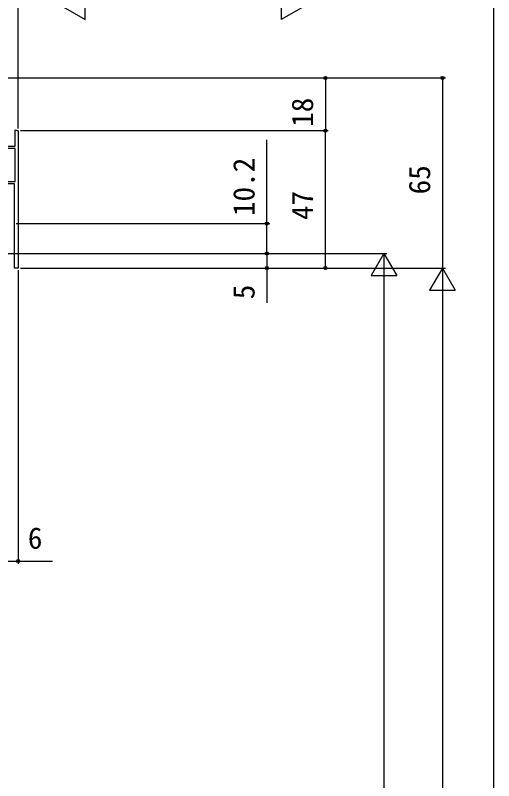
# Model space of a CAD drawing. Units: millimetres, scale not verified. Extents: x -438 to 438, y -652 to 649.
# Drawn here: x 274 to 437.5, y 156.6 to 418.3 of the extents above; entities that cross this region are included whole.
import ezdxf
from ezdxf.enums import TextEntityAlignment as Align

# ---------------------------------------------------------------- set-up
doc = ezdxf.new("R2010")
doc.units = ezdxf.units.MM
doc.header["$LTSCALE"] = 4
for name, color, linetype in [('0-3_YKK_11', 7, 'Continuous'), ('0-7_YKK_D', 6, 'Continuous'), ('0-8_YKK_ZWAK', 7, 'Continuous')]:
    doc.layers.add(name, color=color, linetype=linetype)
doc.styles.add('ＭＳ ゴシック', font='')
doc.styles.get('ＭＳ ゴシック').set_extended_font_data('MS Gothic')

msp = doc.modelspace()

# ---------------------------------------------------------------- linework, layer by layer
at = {"layer": '0-3_YKK_11'}
msp.add_lwpolyline([(274.998, 378.86), (274.998, 331.895), (273.798, 331.895), (273.798, 360.695), (271.198, 360.695), (269.798, 361.205), (269.798, 360.609), (268.298, 361.155), (268.298, 361.895), (270.24, 361.895), (271.339, 361.495), (273.998, 361.495), (273.998, 372.795), (271.339, 372.795), (270.24, 372.395), (268.298, 372.395), (268.298, 373.135), (269.798, 373.681), (269.798, 373.085), (271.198, 373.595), (273.998, 373.595), (273.998, 379.223)], close=True, dxfattribs=at)
at = {"layer": '0-7_YKK_D'}
for p, q in [((274.998, 379.649), (274.998, 437.895)), ((297.928, 416.875), (297.928, 425.625)), ((364.922, 425.625), (364.922, 416.875)), ((290.35, 421.25), (297.928, 416.875)), ((372.5, 421.25), (364.922, 416.875)), ((226.445, 396.895), (420.998, 396.895)), ((275.798, 396.895), (380.998, 396.895)), ((379.998, 396.895), (379.998, 378.895)), ((419.998, 396.895), (419.998, 331.895)), ((275.798, 378.895), (380.998, 378.895)), ((275.798, 378.895), (380.998, 378.895)), ((379.998, 331.895), (379.998, 378.895)), ((274.298, 347.095), (360.998, 347.095)), ((269.998, 336.895), (400.998, 336.895)), ((269.998, 336.895), (360.998, 336.895)), ((269.998, 336.895), (360.998, 336.895)), ((399.998, 336.895), (395.623, 329.317)), ((399.998, 336.895), (404.373, 329.317)), ((399.998, 336.895), (399.998, 321.74)), ((274.998, 331.195), (274.998, 230.7)), ((275.798, 331.895), (380.998, 331.895)), ((275.798, 331.895), (420.998, 331.895)), ((275.798, 331.895), (420.998, 331.895)), ((275.798, 331.895), (360.998, 331.895)), ((419.998, 331.895), (415.623, 324.317)), ((419.998, 331.895), (424.373, 324.317)), ((419.998, 331.895), (419.998, 316.74)), ((395.623, 329.317), (404.373, 329.317)), ((399.998, 328.145), (399.998, -50.36)), ((415.623, 324.317), (424.373, 324.317)), ((419.998, 323.145), (419.998, -59.362))]:
    msp.add_line(p, q, dxfattribs=at)
for points in [[(359.998, 336.895), (359.998, 347.095), (359.998, 375.72)], [(359.998, 336.895), (359.998, 331.895), (359.998, 319.975)], [(268.998, 231.7), (274.998, 231.7), (286.805, 231.7)]]:
    msp.add_lwpolyline(points, dxfattribs=at)
for centre in [(379.998, 396.895), (419.998, 396.895), (379.998, 378.895), (379.998, 378.895), (359.998, 347.095), (359.998, 336.895), (359.998, 336.895), (359.998, 331.895), (379.998, 331.895), (274.998, 231.7)]:
    msp.add_circle(centre, 0.531, dxfattribs=at)
at = {"layer": '0-8_YKK_ZWAK'}
msp.add_lwpolyline([(-437.5, -652.1), (437.5, -652.1), (437.5, 622.9)], dxfattribs=at)

# ---------------------------------------------------------------- texts
at = {"layer": '0-7_YKK_D', "style": 'ＭＳ ゴシック'}
for s, p in [('18', (377.998, 380.196)), ('10.2', (357.998, 349.686)), ('65', (417.998, 357.094)), ('47', (377.998, 348.321)), ('5', (357.998, 321.236))]:
    msp.add_text(s, height=7.331, rotation=90, dxfattribs=at).set_placement(p, align=Align.BOTTOM_LEFT)
msp.add_text('6', height=7.331, dxfattribs=at).set_placement((278.327, 233.7), align=Align.BOTTOM_LEFT)

doc.saveas('drawing.dxf')
